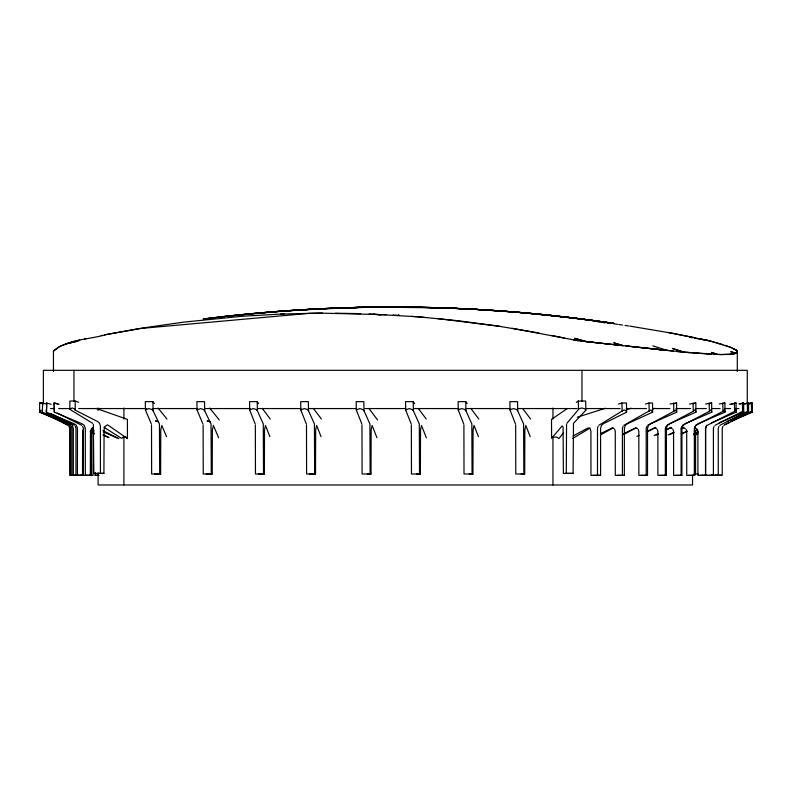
<?xml version="1.0" encoding="UTF-8"?>
<svg xmlns="http://www.w3.org/2000/svg" width="792" height="792" viewBox="0 0 792 792"><rect width="100%" height="100%" fill="white"/><g stroke="black" fill="none" stroke-linecap="round" stroke-linejoin="round"><path stroke-width="1.19" d="M92.704 423.334L69.864 409.375L69.874 401.039L75.151 401.039L78.636 402.267M71.963 475.358L71.983 428.323L71.3 426.373M75.953 475.358L75.973 428.323L75.289 426.373M83.348 475.358L83.368 428.323L82.685 426.373M93.07 432.482L93.04 475.358L69.637 475.358L69.646 428.323L68.963 426.373M95.416 472.943L95.416 475.358L98.683 475.358M566.29 473.388L566.557 424.413M563.072 427.304L563.389 473.388L573.081 473.388L573.497 423.334L585.882 410.197L585.684 401.039L578.279 401.039L576.299 402.395M590.297 429.274L590.921 431.254L590.951 475.358L600.583 475.349L600.593 428.234L601.534 425.294L603.454 423.69L626.62 412.167L626.462 403.009L621.908 403.009L618.384 404.128M622.264 475.358L624.343 475.349L624.363 428.234L625.373 425.294L627.462 423.69L652.628 412.167L652.499 403.009L648.955 403.009L645.411 404.049M645.628 475.358L647.519 475.349L647.539 428.234L648.589 425.294L650.747 423.69L676.734 412.167L676.615 403.009L670.101 404.009M664.587 475.358L666.399 475.349L666.418 428.234L667.478 425.294L668.923 424.225M680.179 475.358L681.902 475.349L681.922 428.234L682.991 425.294L684.456 424.225M693.129 475.358L694.713 475.349L694.732 428.234L695.822 425.294L697.307 424.225M695.554 434.788L695.554 473.992L694.069 473.982M82.2 475.358L81.497 475.358L82.497 475.358L82.615 431.254L83.734 428.472M91.931 429.274L91.189 431.254L91.159 475.358L90.189 475.358L90.783 475.358L90.892 432.382M54.302 412.167L54.163 403.009L54.302 412.167L81.903 423.69L84.2 425.294L85.308 428.234L85.328 475.349L86.071 475.358M93.367 424.413L93.832 473.388L103.92 473.388L104.089 429.294L104.881 426.502L107.573 424.819L127.433 438.58L127.423 419.364L96.06 408.375M154.618 473.992L160.627 473.992L160.766 429.888L161.796 425.413L166.538 436.659M206.227 473.992L212.226 473.992L212.365 429.888L213.404 425.413L218.612 437.788M258.36 473.992L264.38 473.992L264.518 429.888L265.478 425.413L269.884 436.659M309.504 473.992L315.523 473.992L315.662 429.888L316.622 425.413L321.037 436.659M361.974 425.007L362.092 473.992L371.012 473.992L371.151 429.888L372.111 425.413L376.962 437.788M411.345 425.007L411.464 473.992L420.384 473.992L420.522 429.888L421.483 425.413L426.334 437.788M463.904 425.007L464.013 473.992L472.933 473.992L473.072 429.888L474.032 425.413L478.447 436.659M515.671 425.007L515.78 473.992L524.7 473.992L524.839 429.888L525.799 425.413L530.214 436.659M74.309 475.358L73.349 475.349L73.329 428.234L72.211 425.294L69.914 423.69L42.263 412.167L42.728 403.009M78.18 475.358L77.418 475.358L77.468 428.234L76.349 425.294L74.052 423.69L46.401 412.167L46.718 403.009L46.54 411.335L46.441 410.771M71.735 475.358L70.627 475.349L70.607 428.234L69.498 425.294L67.211 423.69L39.6 412.167L39.659 403.009L41.56 403.009M53.45 371.468L53.45 351.133C67.746 338.847 88.942 339.827 106.296 334.521L144.689 327.71L183.774 322.116L242.401 316.246L281.497 314.028L320.582 313.137L386.149 314.721M709.454 340.847L730.996 347.45L737.154 350.886L737.075 352.143L736.451 353.044L733.798 353.885L721.69 354.618L684.001 352.222L586.179 341.58L574.646 338.332L586.11 341.57L622.7 345.55L613.731 342.788L622.829 345.56M723.838 425.294L751.568 411.335L752.123 409.939L752.4 412.167L731.125 421.344M735.095 349.5C738.342 350.044 737.342 353.737 734.55 353.687M715.008 425.294L742.658 411.335L743.312 409.939L743.708 412.167L719.146 422.799M719.869 425.294L747.509 411.335L748.183 409.939L748.588 412.167L727.373 421.344M598.069 426.373L597.495 428.323L597.495 475.358M623.027 426.373L622.403 428.323L622.403 475.358L615.295 475.358L615.265 431.254L614.582 429.274M707.207 425.294L734.629 411.335L735.501 409.939L736.006 410.81L736.154 412.167L711.79 422.799M646.836 426.373L646.193 428.323L646.203 475.358L638.857 475.358L638.827 431.254L638.124 429.274M665.973 426.373L665.32 428.323L665.329 475.358L657.904 475.358L657.875 431.254L657.162 429.274M681.754 426.373L681.1 428.323L681.11 475.358L673.606 475.358L673.576 431.254L672.853 429.274M695 426.373L694.337 428.323L694.346 475.358L686.733 475.358L686.704 431.254L685.971 429.274M706.286 426.373L705.613 428.323L705.632 475.358M714.077 426.373L713.394 428.323L713.414 475.358M718.938 426.373L718.265 428.323L718.275 475.358M722.908 426.373L722.225 428.323L722.245 475.358L697.92 475.358L697.901 431.254L697.158 429.274M706.632 425.294L705.533 428.234L705.514 475.349L704.088 475.358M695.911 425.294L722.997 411.335L724.066 409.939L724.759 410.81L724.977 412.167L698.049 423.69M682.654 425.294L709.375 411.335L710.622 409.939L711.463 410.81L711.751 412.167L685.189 423.69M666.854 425.294L693.287 411.335L694.653 409.939L695.594 410.81L695.93 412.167L669.656 423.69M647.717 425.294L673.853 411.335L675.328 409.939L676.734 412.167M69.864 409.375L72.171 407.969L74.299 408.84L75.26 410.197L97.98 421.72L99.624 423.334L100.416 426.264L100.436 473.388L99.02 473.388M623.868 425.294L650.905 409.939L652.628 412.167M598.851 425.294L622.522 410.771L624.324 409.939L625.977 410.81L626.62 412.167M563.607 432.521L558.934 438.58L556.885 437.065L552.658 437.263M53.45 351.133L58.816 346.827M585.882 410.197L584.714 408.84L581.902 407.969L579.031 408.801L566.904 423.334M202.91 423.928L197.04 409.969L200.455 408.573L203.415 409.444L204.692 410.8L211.038 423.928L211.286 473.982L212.226 473.992M151.312 423.928L145.431 409.969L148.846 408.573L151.816 409.444L153.094 410.8L159.44 423.928L159.687 473.982L160.627 473.992M255.163 423.928L249.688 409.969L253.123 408.573L256.093 409.444L257.38 410.8L263.281 423.928L263.508 473.982L264.38 473.992M306.306 423.928L300.831 409.969L304.257 408.573L307.237 409.444L308.514 410.8L314.424 423.928L314.652 473.982L315.523 473.992M361.796 423.928L356.321 409.969L359.746 408.573L362.726 409.444L364.003 410.8L369.913 423.928L370.141 473.982L371.012 473.992M411.167 423.928L405.692 409.969L409.127 408.573L412.097 409.444L413.375 410.8L419.285 423.928L419.522 473.982L420.384 473.992M463.716 423.928L458.241 409.969L461.677 408.573L464.647 409.444L465.934 410.8L471.834 423.928L472.072 473.982L472.933 473.992M515.483 423.928L510.008 409.969L513.444 408.573L516.414 409.444L517.691 410.8L523.601 423.928L523.839 473.982L524.7 473.992M567.369 408.504L551.499 419.364L551.588 438.342L562.082 425.967L562.785 426.502M93.436 427.215L91.565 428.472L90.446 431.254L90.318 475.358L89.14 475.358L89.684 475.358M572.764 438.431L590.139 428.007M600.356 434.996L613.107 427.957M573.062 435.986L588.05 427.937L589.644 428.472M623.383 434.65L636.006 427.908M647.312 431.838L655.816 427.343M656.162 435.214L658.31 434.095M665.834 430.155L671.21 427.343M669.705 434.65L674.071 432.402M681.694 428.472L683.872 427.343M724.828 424.73L729.165 422.502M731.323 421.384L739.985 416.919M681.872 433.798L687.169 431.095M694.317 431.095L697.514 429.482M693.871 433.798L697.069 432.175M694.307 435.422L697.514 433.798M600.465 433.719L612.147 427.937L613.879 428.472M623.542 433.719L635.6 427.937L637.402 428.472M636.877 436.342L639.094 435.293M647.965 431.086L654.618 427.937L656.429 428.472M654.172 435.491L658.469 433.471M665.983 429.947L670.279 427.937L672.111 428.472M668.121 434.986L673.566 432.472M681.189 428.947L683.367 427.937L685.228 428.472M681.278 433.976L686.793 431.462M694.416 431.462L697.752 429.947M693.723 433.976L698.178 431.967M694.455 434.986L697.811 433.471M694.277 435.491L697.623 433.976M735.451 418.928L751.172 412.167M59.954 346.312L61.281 345.757M62.608 345.233L66.518 344.104M65.261 344.213L66.894 343.649M577.249 417.216L605.454 408.246M626.522 409.583L631.244 408.197M68.963 343.035L79.655 340.115M652.469 409.009L654.826 408.335M674.259 403.673L676.615 403.009M689.495 404.009L695.812 403.009L695.93 412.167M693.436 403.673L695.812 403.009M705.613 403.989L711.642 403.009L711.751 412.167M709.286 403.663L711.642 403.009M719.255 403.969L724.888 403.009L724.977 412.167M722.532 403.653L724.888 403.009M729.66 404.296L736.065 403.009L736.154 412.167M731.303 404.296L736.065 403.009M738.916 403.96L743.639 403.009L743.708 412.167M740.094 403.96L743.639 403.009M743.767 403.96L748.509 403.009L748.588 412.167M744.975 403.96L748.509 403.009M748.252 403.643L751.113 403.009L748.737 403.643M747.826 403.96L752.331 403.009L752.4 412.167M747.598 404.276L752.331 403.009M79.17 340.718L66.538 343.768L76.874 341.401M84.586 338.956L86.12 338.62M101.237 335.531L102.168 335.343M104.613 334.848L139.838 328.531L309.84 313.286L322.552 313.147M730.571 354.281L730.996 353.262L731.64 354.133M203.316 319.097C339.451 301.574 477.982 303.257 613.731 323.413C477.972 303.257 339.471 301.683 203.316 319.027C319.928 304.217 438.253 303.158 555.103 315.869M732.719 354.004L733.798 353.885M222.859 316.671L281.497 311.147M261.954 312.85L301.039 309.82L359.667 307.375L320.582 308.751M281.497 311.246L320.582 308.85L301.039 309.82M729.491 354.44L717.641 354.499L711.454 352.41L717.671 354.499M280.734 314.058L284.397 313.929M379.21 307.068L340.124 307.989C431.541 304.851 523.245 310.018 613.731 323.433L574.646 318.127L516.018 312.117M706.365 475.358L706.88 475.349L699.772 475.358M715.255 475.358L715.978 475.349L715.087 475.358M719.096 475.358L720.086 475.349M379.21 307.177L437.837 307.811M711.562 475.358L712.81 475.349M717.701 475.349L716.166 475.358M720.245 475.358L721.413 475.349L707.404 475.358M76.131 475.358L75.527 475.358L76.775 475.358M80.497 475.358L79.893 475.358L80.952 475.358M703.019 475.358L701.93 475.358M159.687 473.982L151.638 473.992L151.51 425.007M211.286 473.982L203.237 473.992L203.118 425.007M263.508 473.982L255.46 473.992L255.341 425.007M314.652 473.982L306.603 473.992L306.484 425.007M367.419 473.992L370.141 473.982M416.79 473.992L419.522 473.982M75.636 475.358L74.854 475.358L76.586 475.358M469.339 473.992L472.072 473.982M78.359 475.358L77.418 475.358L78.398 475.358M521.106 473.992L523.839 473.982M711.662 475.358L712.186 475.358L710.998 475.358M573.081 473.388L565.538 473.388M640.926 475.358L647.519 475.349M659.944 475.358L666.399 475.349M675.596 475.358L681.902 475.349M688.664 475.358L694.713 475.349M712.275 475.358L713.325 475.358L712.711 475.358M715.206 475.358L715.998 475.358M154.39 403.475L152.905 401.643L145.302 401.643L145.431 409.969M258.637 403.573L257.192 401.643L249.559 401.643L249.688 409.969M414.642 403.573L413.196 401.643L405.563 401.643L405.692 409.969M467.191 403.573L465.745 401.643L458.113 401.643L458.241 409.969M50.46 408.563L53.975 408.563M58.697 408.563L70.488 408.563M78.705 408.563L146.609 408.563M152.787 408.563L197.228 408.563M204.633 408.563L250.312 408.563M257.727 408.563L300.92 408.563M308.326 408.563L356.45 408.563M365.082 408.563L405.801 408.563M414.434 408.563L458.855 408.563M466.26 408.563L510.672 408.563M518.077 408.563L577.19 408.563M585.674 408.563L620.166 408.563M626.244 408.563L646.559 408.563M652.608 408.563L669.893 408.563M675.982 408.563L690.545 408.563M695.396 408.563L706.335 408.563M712.058 408.563L720.086 408.563M724.749 408.563L730.571 408.563M735.332 408.563L738.916 408.563M695.396 473.992L698.326 473.992M70.627 475.349L82.497 475.358M85.328 475.349L90.783 475.358M95.159 472.933L95.159 475.349L98.842 475.358M593.208 475.358L600.583 475.349M617.443 475.358L624.343 475.349M100.436 473.388L103.92 473.388M95.159 475.349L96.703 475.358M71.151 475.349L72.409 475.358M85.793 475.349L87.08 475.358M335.273 313.187L360.707 313.642M713.582 354.38L715.612 354.43M369.072 313.969L418.295 316.82L457.39 320.641L496.475 325.819L538.768 332.947M392.911 315.097L398.752 315.414L398.752 314.78L398.812 315.414M476.933 309.504L516.018 312.206M677.091 351.49L711.553 354.331M411.583 316.335L424.304 317.344M686.971 352.44L689.951 352.678M693.475 352.975L698.712 353.45M579.041 340.817L574.646 339.679L586.11 341.57M673.428 351.054L627.66 346.094M437.026 318.493L500.613 326.472M535.56 313.86L574.646 318.127L613.731 323.492M555.103 316.008L594.188 320.671M654.469 349.074L666.112 350.321L631.867 346.668M585.328 341.5L601.247 343.273M603.702 343.54L608.593 344.084M613.493 344.629L615.948 344.906M620.839 345.451L623.294 345.718M625.739 345.995L629.412 346.401M580.883 341.045L581.734 341.144M597.237 321.71L599.514 321.998M602.94 322.423L605.217 322.71L602.762 322.393M608.177 323.087L610.147 323.334M373.428 314.127L380.754 315.077M579.754 340.808L584.635 341.431M629.808 326.106L672.368 333.264L706.9 340.303L694.792 338.204M613.731 323.789L617.76 324.364M618.958 324.542L622.581 325.067M624.987 325.413L628.61 325.928M577.031 340.53L578.15 340.699L512.107 328.294M575.952 340.362L573.665 339.976M689.951 337.372L692.366 337.788M667.923 332.472L695.168 337.788M551.489 335.402L564.211 338.016M700.098 338.847L708.434 340.629M706.9 340.303L704.9 339.877M710.741 341.174L714.8 342.253M54.341 403.009L59.083 404.276M46.451 403.009L51.203 404.276M42.313 403.009L46.292 403.96M39.659 403.009L42.035 403.643M54.163 403.009L57.717 403.96M40.461 403.009L43.916 403.643M40.343 403.009L42.699 403.643M694.515 427.937L696.396 428.472M716.819 342.827L722.908 344.619M725.046 345.282L727.185 345.946M74.349 425.294L50.866 413.572M70.369 425.294L46.877 413.572M81.754 425.294L57.232 413.008M68.033 425.294L47.837 415.246M652.826 345.847L667.27 350.44M728.482 346.45L732.362 348.044M40.263 412.167L55.895 418.928M103.544 431.967L116.949 438.006M91.704 429.947L93.951 430.957M102.901 434.986L108.494 437.501M91.08 431.462L93.317 432.472M90.941 432.472L94.297 433.976M90.684 431.967L94.02 433.471M91.803 428.937L93.951 430.016M103.613 434.877L108.989 437.58M90.882 430.561L94.099 432.175M102.831 430.561L118.909 438.659M90.278 431.64L93.496 433.264M52.114 416.919L57.489 419.71M62.875 422.502L67.171 424.73M734.412 349.074L733.649 348.619L736.471 350.411M103.891 427.244L121.037 438.045L121.958 438.342L122.75 437.263L124.591 436.808L126.453 437.263L127.433 438.58M209.692 408.058L219.295 419.968M158.083 408.058L166.954 419.047M522.591 408.395L530.561 419.008M470.824 408.395L478.804 419.008M418.275 408.395L426.245 419.008M368.894 408.395L377.596 419.968M313.404 408.395L321.384 419.008M262.271 408.395L270.24 419.008M40.135 410.771L39.778 409.939L39.6 412.167M42.451 410.771L42.233 409.939L42.263 412.167M46.401 412.167L46.292 409.939M621.908 403.009L622.156 411.335M693.059 403.009L693.287 411.335M673.626 403.009L673.853 411.335M648.955 403.009L649.183 411.335M578.279 401.039L578.507 409.375M722.779 403.009L722.997 411.335M709.147 403.009L709.375 411.335M747.311 403.009L747.509 411.335M742.46 403.009L742.658 411.335M734.422 403.009L734.629 411.335M751.37 403.009L751.568 411.335M465.745 401.643L465.934 410.8M308.514 410.8L308.335 401.643L300.693 401.643L300.831 409.969M517.691 410.8L517.513 401.643L509.88 401.643L510.008 409.969M413.196 401.643L413.375 410.8M364.003 410.8L363.815 401.643L356.182 401.643L356.321 409.969M257.192 401.643L257.38 410.8M204.692 410.8L204.514 401.643L196.911 401.643L197.04 409.969M152.905 401.643L153.094 410.8M75.151 401.039L75.26 410.197M747.262 403.623L747.262 370.319L43.382 370.319L43.382 403.623M737.293 351.212L737.293 371.478M692.545 475.21L692.545 484.981L98.109 484.981L98.109 472.765M581.971 370.319L581.971 401.158M552.955 408.009L552.955 419.008M552.955 437.332L552.955 484.981M123.908 408.009L123.908 419.008M123.908 437.332L123.908 484.981M98.109 408.009L98.109 410.454M73.943 370.319L73.943 401.158M457.39 308.464L437.837 307.702L457.39 308.553M476.933 309.395L458.608 308.603L476.933 309.434M710.315 341.045L705.89 340.085L710.276 341.035M209.979 421.72L207.059 420.908L209.969 421.72M158.38 421.72L155.45 420.908L158.37 421.72M735.887 353.272L730.996 351.707L735.887 353.272M683.961 352.222L672.368 348.43L683.922 352.212"/></g></svg>
